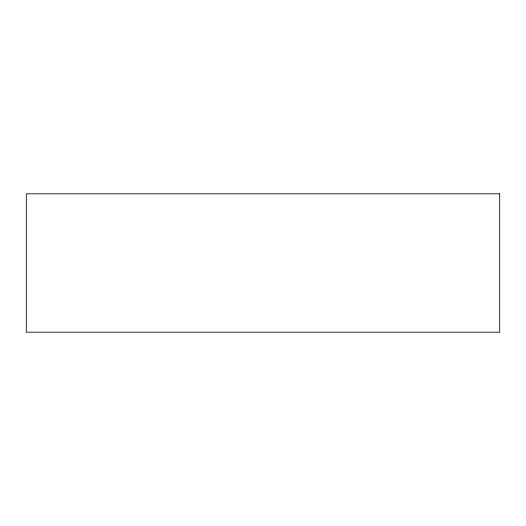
<?xml version="1.0" encoding="UTF-8"?>
<svg xmlns="http://www.w3.org/2000/svg" width="526" height="526" viewBox="0 0 526 526"><rect width="100%" height="100%" fill="white"/><g stroke="black" fill="none" stroke-linecap="round" stroke-linejoin="round"><path stroke-width="0.79" d="M499.7 193.811L26.3 193.811L26.3 332.189L499.7 332.189L499.7 193.811"/></g></svg>
